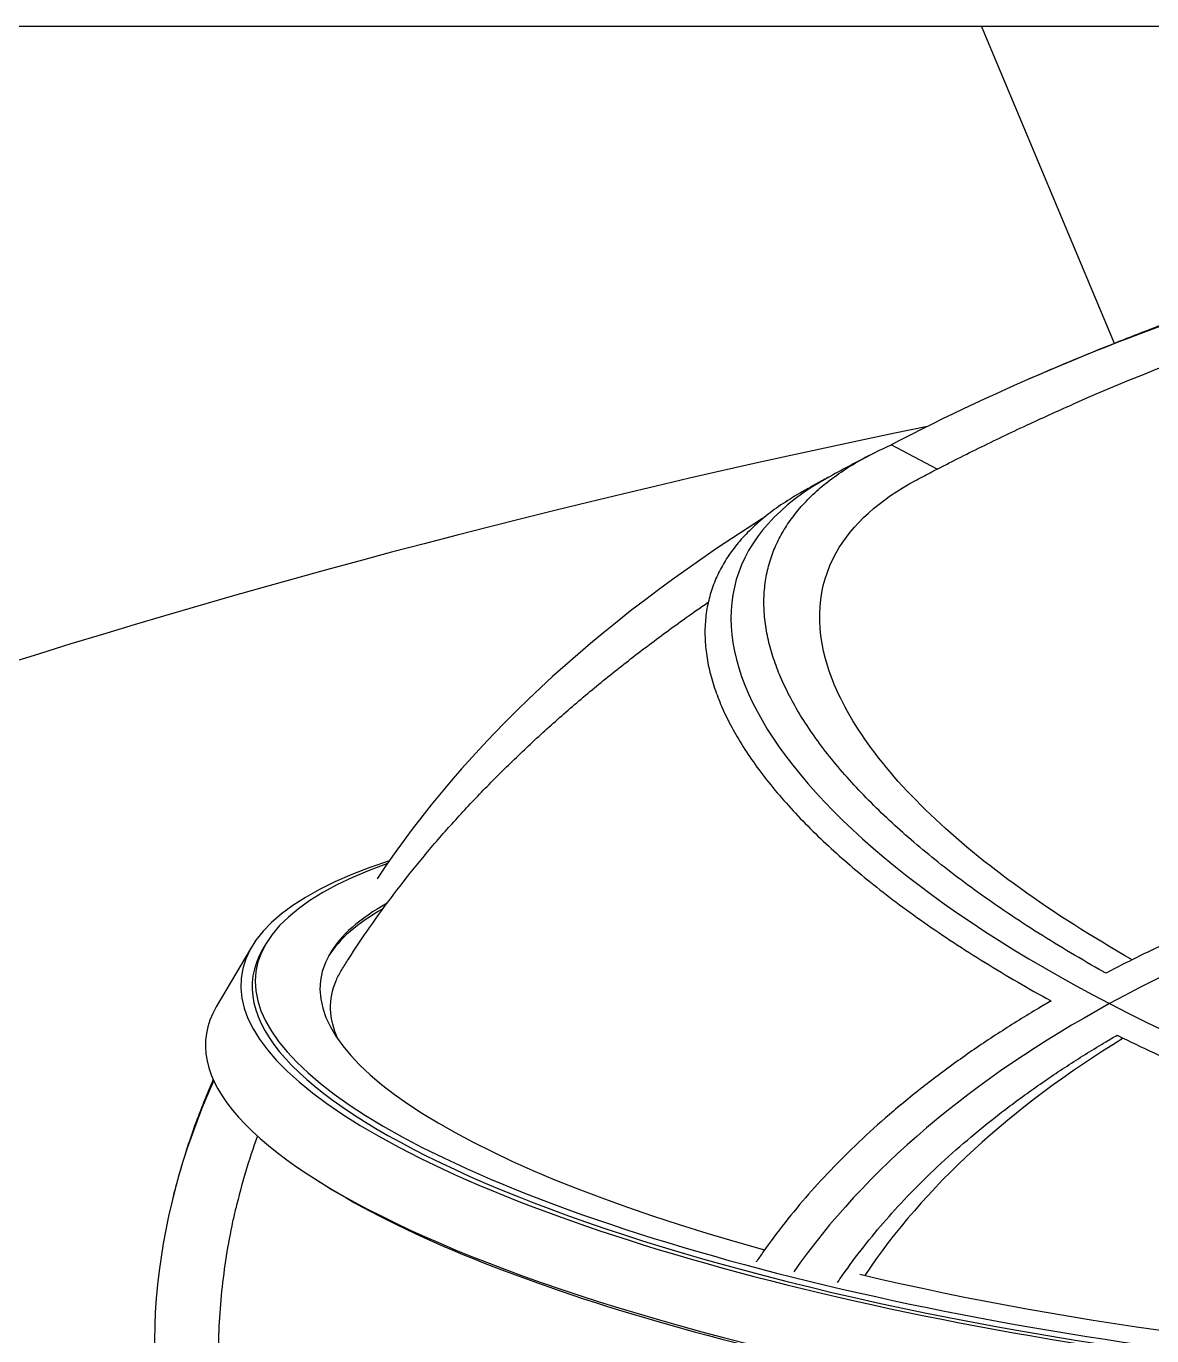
# Model space of a CAD drawing. Header units: millimetres. Extents: x 29838256 to 30236675, y -914750 to -833241.
# Drawn here: x 29969339 to 29969810, y -836678 to -836130 of the extents above; entities that cross this region are included whole.
import ezdxf

# ---------------------------------------------------------------- set-up
doc = ezdxf.new("R2010")
doc.units = ezdxf.units.MM
doc.header["$LTSCALE"] = 600
doc.header["$MEASUREMENT"] = 0
doc.layers.add('e-plan', color=9, linetype='CONTINUOUS')
doc.layers.add('e-text-box', color=7, linetype='CONTINUOUS')

msp = doc.modelspace()

# ---------------------------------------------------------------- linework, layer by layer
at = {"layer": 'e-plan', "extrusion": (0, -0.866025, 0.5)}
for p, q in [((29969794.55, -836263.15, 39358.35), (29969738.9, -836130.41, 39588.25)), ((29969720.21, -836315.8, 39267.16), (29969701.07, -836305.63, 39284.76)), ((29969433.13, -836515.83, 38920.69), (29969418.39, -836540.83, 38877.4)), ((29969439.15, -836514.45, 38923.07), (29969437.93, -836516.54, 38919.47))]:
    msp.add_line(p, q, dxfattribs=at)
msp.add_arc((29970665.65, -386430.02, 743904.3), 2501.42, 112.30744, 135.00119, dxfattribs=at)
at = {"layer": 'e-plan', "extrusion": (-8.32667e-17, -0.866025, 0.5)}
msp.add_ellipse((29970606.76, -836790.9, 38444.26), major_axis=(-793.46, 534.79, 926.29), ratio=0.813572, start_param=6.062889, end_param=6.421292, dxfattribs=at)
at = {"layer": 'e-plan', "extrusion": (5.55112e-17, -0.866025, 0.5)}
for centre, major_axis, ratio, start_param, end_param in [((29970598.22, -836781.96, 38459.74), (765.39, -515.88, -893.52), 0.813572, 2.971748, 3.210819), ((29969861.27, -836576.67, 38815.32), (422.12, -62.21, -107.76), 0.495687, 2.771155, 6.285481), ((29969860.04, -836578.75, 38811.71), (422.12, -62.21, -107.76), 0.495687, 3.143888, 6.283185), ((29969860.04, -836578.75, 38811.71), (422.12, -62.21, -107.76), 0.495687, 3.141593, 3.143888), ((29969844.08, -836605.83, 38764.81), (422.12, -62.21, -107.76), 0.495687, 3.740847, 5.683931)]:
    msp.add_ellipse(centre, major_axis=major_axis, ratio=ratio, start_param=start_param, end_param=end_param, dxfattribs=at)
at = {"layer": 'e-plan', "extrusion": (8.32667e-17, -0.866025, 0.5)}
for centre, major_axis, ratio, start_param, end_param in [((29969994.24, -836464.62, 39009.38), (319.1, -145.65, -252.28), 0.574277, 3.141593, 4.600836), ((29970414.33, -836862.28, 38320.63), (536.31, -361.47, -626.09), 0.813572, 2.906276, 3.298975), ((29969994.24, -836464.62, 39009.38), (319.1, -145.65, -252.28), 0.574277, 4.600836, 6.171632)]:
    msp.add_ellipse(centre, major_axis=major_axis, ratio=ratio, start_param=start_param, end_param=end_param, dxfattribs=at)
at = {"layer": 'e-plan', "extrusion": (-5.55112e-17, -0.866025, 0.5)}
for start_param, end_param in [(3.141593, 4.600836), (4.600836, 6.171632)]:
    msp.add_ellipse((29969994.24, -836464.62, 39009.38), major_axis=(319.1, -145.65, -252.28), ratio=0.574277, start_param=start_param, end_param=end_param, dxfattribs=at)
at = {"layer": 'e-plan', "extrusion": (-1.94289e-16, -0.866025, 0.5)}
msp.add_ellipse((29970606.76, -836790.9, 38444.26), major_axis=(-793.46, 534.79, 926.29), ratio=0.813572, start_param=0.213141, end_param=0.520036, dxfattribs=at)
at = {"layer": 'e-plan', "extrusion": (-2.77556e-17, -0.866025, 0.5)}
for start_param, end_param in [(2.906276, 3.298975), (3.298975, 3.647215), (3.298975, 3.647215)]:
    msp.add_ellipse((29970414.33, -836862.28, 38320.63), major_axis=(536.31, -361.47, -626.09), ratio=0.813572, start_param=start_param, end_param=end_param, dxfattribs=at)
at = {"layer": 'e-plan', "extrusion": (2.77556e-17, -0.866025, 0.5)}
for centre, start_param, end_param in [((29969860.04, -836578.75, 38811.71), 2.742578, 6.285481), ((29969845.31, -836603.75, 38768.41), 3.141593, 6.283185)]:
    msp.add_ellipse(centre, major_axis=(426.91, -62.92, -108.98), ratio=0.495687, start_param=start_param, end_param=end_param, dxfattribs=at)
at = {"layer": 'e-plan', "extrusion": (-6.93889e-17, -0.866025, 0.5)}
for centre, start_param, end_param in [((29969860.04, -836578.75, 38811.71), 2.912921, 3.130961), ((29969861.27, -836576.67, 38815.32), 2.909362, 3.143888), ((29969861.27, -836576.67, 38815.32), 3.143888, 4.294197), ((29969861.27, -836576.67, 38815.32), 4.408548, 5.877065)]:
    msp.add_ellipse(centre, major_axis=(395.25, -58.25, -100.9), ratio=0.495687, start_param=start_param, end_param=end_param, dxfattribs=at)
at = {"layer": 'e-plan', "extrusion": (-3.60822e-16, -0.866025, 0.5)}
msp.add_ellipse((29970413.35, -836850.34, 38341.3), major_axis=(512.48, -345.41, -598.27), ratio=0.813572, start_param=3.34428, end_param=3.658849, dxfattribs=at)
at = {"layer": 'e-plan', "extrusion": (4.16334e-17, -0.866025, 0.5)}
msp.add_ellipse((29970716.64, -836717.84, 38570.79), major_axis=(-1300.86, 142.61, 247.02), ratio=0.867965, start_param=6.276862, end_param=6.595126, dxfattribs=at)
at = {"layer": 'e-plan', "extrusion": (-1.38778e-17, -0.866025, 0.5)}
msp.add_ellipse((29970697.36, -836715.18, 38575.4), major_axis=(1254.84, -137.57, -238.28), ratio=0.867965, start_param=3.173099, end_param=3.228103, dxfattribs=at)
at = {"layer": 'e-plan'}
for points, knots in [([(29969822.37, -836252.46, 39376.87), (29969817.98, -836254.09, 39374.05), (29969813.62, -836255.73, 39371.2), (29969804.94, -836259.06, 39365.43), (29969800.63, -836260.74, 39362.52), (29969792.07, -836264.13, 39356.64), (29969787.81, -836265.85, 39353.68), (29969779.35, -836269.31, 39347.68), (29969775.15, -836271.06, 39344.65), (29969766.81, -836274.59, 39338.54), (29969762.66, -836276.37, 39335.45), (29969758.55, -836278.16, 39332.34)], [0.20111949, 0.20111949, 0.20111949, 0.20111949, 0.21409787, 0.21409787, 0.22707625, 0.22707625, 0.24005463, 0.24005463, 0.25303301, 0.25303301, 0.26601139, 0.26601139, 0.26601139, 0.26601139]), ([(29969711.72, -836320.24, 39259.47), (29969713.83, -836319.12, 39261.41), (29969715.96, -836318, 39263.34), (29969724.48, -836313.57, 39271.02), (29969730.97, -836310.29, 39276.7), (29969744.25, -836303.76, 39288.01), (29969751.04, -836300.51, 39293.64), (29969764.08, -836294.45, 39304.13), (29969770.31, -836291.63, 39309.01), (29969776.6, -836288.85, 39313.82)], [0, 0, 0, 0, 10.000091, 10.000091, 40.002565, 40.002565, 70.569577, 70.569577, 97.898213, 97.898213, 97.898213, 97.898213]), ([(29969790.99, -836526.75, 38901.77), (29969790.59, -836526.53, 38902.16), (29969790.19, -836526.31, 38902.54), (29969785.22, -836523.52, 38907.38), (29969780.65, -836520.88, 38911.94), (29969771.6, -836515.5, 38921.26), (29969767.12, -836512.76, 38926.01), (29969758.33, -836507.2, 38935.63), (29969754.01, -836504.39, 38940.51), (29969745.59, -836498.73, 38950.31), (29969741.49, -836495.88, 38955.25), (29969733.56, -836490.18, 38965.12), (29969729.73, -836487.33, 38970.06), (29969722.37, -836481.67, 38979.87), (29969718.84, -836478.85, 38984.74), (29969712.12, -836473.31, 38994.34), (29969708.92, -836470.57, 38999.08), (29969702.89, -836465.22, 39008.35), (29969699.91, -836462.48, 39013.09), (29969694.1, -836456.91, 39022.75), (29969691.26, -836454.07, 39027.65), (29969685.79, -836448.36, 39037.56), (29969683.16, -836445.47, 39042.56), (29969678.14, -836439.68, 39052.59), (29969675.76, -836436.78, 39057.62), (29969671.27, -836430.99, 39067.63), (29969669.17, -836428.11, 39072.62), (29969665.27, -836422.41, 39082.5), (29969663.47, -836419.58, 39087.4), (29969660.2, -836414.03, 39097.02), (29969658.71, -836411.3, 39101.75), (29969656.06, -836405.96, 39110.99), (29969654.9, -836403.35, 39115.51), (29969652.86, -836398.3, 39124.26), (29969651.94, -836395.74, 39128.7), (29969650.36, -836390.58, 39137.64), (29969649.69, -836387.98, 39142.14), (29969648.63, -836382.79, 39151.12), (29969648.24, -836380.2, 39155.61), (29969647.77, -836375.06, 39164.52), (29969647.68, -836372.51, 39168.93), (29969647.8, -836367.48, 39177.63), (29969648.02, -836365.01, 39181.92), (29969648.75, -836360.17, 39190.31), (29969649.26, -836357.8, 39194.41), (29969650.56, -836353.2, 39202.38), (29969651.35, -836350.96, 39206.25), (29969653.18, -836346.64, 39213.73), (29969654.21, -836344.56, 39217.33), (29969656.48, -836340.58, 39224.23), (29969657.76, -836338.58, 39227.69), (29969660.65, -836334.62, 39234.55), (29969662.25, -836332.65, 39237.96), (29969665.77, -836328.79, 39244.66), (29969667.68, -836326.88, 39247.96), (29969671.82, -836323.17, 39254.38), (29969674.04, -836321.36, 39257.52), (29969678.76, -836317.87, 39263.58), (29969681.26, -836316.18, 39266.5), (29969686.51, -836312.93, 39272.12), (29969689.25, -836311.38, 39274.81), (29969694.94, -836308.43, 39279.92), (29969697.88, -836307.03, 39282.34), (29969700.95, -836305.69, 39284.67), (29969701.01, -836305.66, 39284.71), (29969701.07, -836305.63, 39284.76)], [1937.634468, 1937.634468, 1937.634468, 1937.634468, 1939.366083, 1939.366083, 1959.359835, 1959.359835, 1979.353587, 1979.353587, 1999.347339, 1999.347339, 2019.341091, 2019.341091, 2039.334842, 2039.334842, 2059.328594, 2059.328594, 2079.322346, 2079.322346, 2099.315647, 2099.315647, 2119.308948, 2119.308948, 2139.30225, 2139.30225, 2159.295551, 2159.295551, 2179.288852, 2179.288852, 2199.282153, 2199.282153, 2219.275454, 2219.275454, 2239.268755, 2239.268755, 2259.26178, 2259.26178, 2279.254804, 2279.254804, 2299.247828, 2299.247828, 2319.240852, 2319.240852, 2339.233876, 2339.233876, 2359.2269, 2359.2269, 2379.219924, 2379.219924, 2399.212949, 2399.212949, 2419.205815, 2419.205815, 2439.198681, 2439.198681, 2459.191548, 2459.191548, 2479.184414, 2479.184414, 2499.177281, 2499.177281, 2519.170147, 2519.170147, 2539.163014, 2539.163014, 2539.554949, 2539.554949, 2539.554949, 2539.554949]), ([(29969691.75, -836310.08, 39277.06), (29969690.63, -836310.67, 39276.04), (29969689.51, -836311.26, 39275.02), (29969687.28, -836312.43, 39272.98), (29969686.17, -836313.02, 39271.96), (29969683.95, -836314.21, 39269.91), (29969682.84, -836314.8, 39268.89), (29969680.63, -836315.99, 39266.83), (29969679.53, -836316.58, 39265.8), (29969677.33, -836317.77, 39263.74), (29969676.24, -836318.37, 39262.7), (29969675.14, -836318.97, 39261.66)], [0.33921918, 0.33921918, 0.33921918, 0.33921918, 0.34307566, 0.34307566, 0.34693215, 0.34693215, 0.35078864, 0.35078864, 0.35464512, 0.35464512, 0.35850161, 0.35850161, 0.35850161, 0.35850161]), ([(29969675.14, -836318.97, 39261.66), (29969674.29, -836319.44, 39260.85), (29969673.44, -836319.91, 39260.04), (29969671.74, -836320.84, 39258.42), (29969670.89, -836321.31, 39257.6), (29969669.2, -836322.25, 39255.97), (29969668.35, -836322.72, 39255.16), (29969666.67, -836323.67, 39253.52), (29969665.82, -836324.14, 39252.71), (29969664.14, -836325.09, 39251.06), (29969663.31, -836325.56, 39250.24), (29969662.47, -836326.04, 39249.42)], [0.35850161, 0.35850161, 0.35850161, 0.35850161, 0.36151199, 0.36151199, 0.36452236, 0.36452236, 0.36753274, 0.36753274, 0.37054311, 0.37054311, 0.37355349, 0.37355349, 0.37355349, 0.37355349]), ([(29969801.94, -836521.1, 38911.56), (29969767.92, -836501.82, 38944.96), (29969739.23, -836481.19, 38980.69), (29969695.29, -836439.14, 39053.53), (29969680.69, -836418.11, 39089.94), (29969668.95, -836380.96, 39154.3), (29969670.14, -836364.82, 39182.25), (29969684.65, -836338.83, 39227.26), (29969696.03, -836328.55, 39245.07), (29969711.72, -836320.24, 39259.47)], [2.583471, 2.583471, 2.583471, 2.583471, 158.176485, 158.176485, 316.376998, 316.376998, 457.078153, 457.078153, 576.474855, 576.474855, 576.474855, 576.474855]), ([(29969662.47, -836326.04, 39249.42), (29969661.17, -836326.78, 39248.14), (29969659.89, -836327.54, 39246.83), (29969656.02, -836329.93, 39242.69), (29969653.53, -836331.61, 39239.77), (29969648.84, -836335.1, 39233.73), (29969646.63, -836336.9, 39230.61), (29969642.52, -836340.6, 39224.21), (29969640.62, -836342.49, 39220.93), (29969637.13, -836346.34, 39214.25), (29969635.55, -836348.3, 39210.86), (29969632.7, -836352.24, 39204.03), (29969631.43, -836354.23, 39200.59), (29969629.21, -836358.19, 39193.73), (29969628.19, -836360.26, 39190.15), (29969626.42, -836364.55, 39182.71), (29969625.65, -836366.77, 39178.86), (29969624.4, -836371.35, 39170.94), (29969623.91, -836373.7, 39166.86), (29969623.24, -836378.52, 39158.53), (29969623.05, -836380.97, 39154.27), (29969622.99, -836385.96, 39145.63), (29969623.11, -836388.5, 39141.24), (29969623.65, -836393.6, 39132.4), (29969624.08, -836396.18, 39127.94), (29969625.2, -836401.33, 39119.01), (29969625.91, -836403.91, 39114.55), (29969627.56, -836409.03, 39105.67), (29969628.52, -836411.57, 39101.27), (29969630.63, -836416.59, 39092.58), (29969631.83, -836419.17, 39088.11), (29969634.56, -836424.47, 39078.93), (29969636.08, -836427.18, 39074.24), (29969639.45, -836432.69, 39064.69), (29969641.29, -836435.49, 39059.84), (29969645.28, -836441.15, 39050.04), (29969647.43, -836444.01, 39045.09), (29969652, -836449.74, 39035.16), (29969654.44, -836452.62, 39030.18), (29969659.55, -836458.36, 39020.24), (29969662.23, -836461.22, 39015.28), (29969667.8, -836466.89, 39005.46), (29969670.68, -836469.69, 39000.6), (29969676.59, -836475.22, 38991.04), (29969679.62, -836477.93, 38986.33), (29969685.74, -836483.23, 38977.15), (29969688.99, -836485.94, 38972.46), (29969695.81, -836491.44, 38962.94), (29969699.39, -836494.22, 38958.12), (29969706.86, -836499.83, 38948.41), (29969710.75, -836502.65, 38943.52), (29969718.79, -836508.29, 38933.75), (29969722.94, -836511.11, 38928.86), (29969731.47, -836516.72, 38919.15), (29969735.85, -836519.5, 38914.33), (29969744.75, -836525, 38904.8), (29969749.28, -836527.72, 38900.1), (29969758.44, -836533.04, 38890.89), (29969763.07, -836535.65, 38886.37), (29969767.79, -836538.24, 38881.88), (29969767.89, -836538.29, 38881.79), (29969767.98, -836538.34, 38881.7)], [50.417946, 50.417946, 50.417946, 50.417946, 59.976168, 59.976168, 79.968224, 79.968224, 99.96028, 99.96028, 119.952336, 119.952336, 139.944393, 139.944393, 159.936449, 159.936449, 179.929657, 179.929657, 199.922865, 199.922865, 219.916072, 219.916072, 239.90928, 239.90928, 259.902488, 259.902488, 279.895696, 279.895696, 299.888904, 299.888904, 319.882112, 319.882112, 339.877344, 339.877344, 359.872577, 359.872577, 379.867809, 379.867809, 399.863041, 399.863041, 419.858274, 419.858274, 439.853506, 439.853506, 459.848738, 459.848738, 479.843971, 479.843971, 499.842497, 499.842497, 519.841023, 519.841023, 539.839549, 539.839549, 559.838075, 559.838075, 579.836601, 579.836601, 599.835127, 599.835127, 619.833653, 619.833653, 620.231169, 620.231169, 620.231169, 620.231169]), ([(29969470.91, -836525.34, 38904.22), (29969471.84, -836523.84, 38906.81), (29969472.78, -836522.35, 38909.4), (29969476.6, -836516.39, 38919.72), (29969479.58, -836511.94, 38927.43), (29969485.89, -836502.89, 38943.11), (29969489.24, -836498.28, 38951.09), (29969496.18, -836489.13, 38966.93), (29969499.77, -836484.59, 38974.8), (29969507.18, -836475.57, 38990.42), (29969510.99, -836471.1, 38998.17), (29969518.86, -836462.21, 39013.56), (29969522.91, -836457.81, 39021.19), (29969531.23, -836449.06, 39036.34), (29969535.51, -836444.73, 39043.85), (29969544.28, -836436.13, 39058.74), (29969548.78, -836431.87, 39066.12), (29969557.99, -836423.42, 39080.75), (29969562.71, -836419.23, 39088), (29969572.36, -836410.94, 39102.36), (29969577.29, -836406.84, 39109.47), (29969587.37, -836398.7, 39123.56), (29969592.52, -836394.68, 39130.53), (29969603.02, -836386.71, 39144.33), (29969608.37, -836382.77, 39151.15), (29969617.32, -836376.38, 39162.23), (29969620.85, -836373.9, 39166.51), (29969624.43, -836371.45, 39170.77)], [0, 0, 0, 0, 10.000082, 10.000082, 40.002304, 40.002304, 71.395076, 71.395076, 102.725226, 102.725226, 133.991686, 133.991686, 165.195051, 165.195051, 196.336254, 196.336254, 227.416566, 227.416566, 258.437585, 258.437585, 289.401231, 289.401231, 320.309731, 320.309731, 351.165606, 351.165606, 370.8756, 370.8756, 370.8756, 370.8756]), ([(29970006.22, -836453.82, 39028.09), (29970003.67, -836454.33, 39027.22), (29970001.12, -836454.84, 39026.32), (29969990.81, -836456.97, 39022.63), (29969983, -836458.68, 39019.68), (29969967.39, -836462.29, 39013.42), (29969959.58, -836464.2, 39010.12), (29969944.08, -836468.2, 39003.19), (29969936.38, -836470.29, 38999.56), (29969921.19, -836474.64, 38992.03), (29969913.7, -836476.9, 38988.12), (29969899.01, -836481.54, 38980.08), (29969891.8, -836483.93, 38975.94), (29969877.77, -836488.81, 38967.5), (29969870.93, -836491.29, 38963.19), (29969857.7, -836496.32, 38954.49), (29969851.3, -836498.85, 38950.09), (29969839.02, -836503.93, 38941.3), (29969832.83, -836506.59, 38936.69), (29969820.46, -836512.14, 38927.08), (29969814.29, -836515.03, 38922.08), (29969802.38, -836520.84, 38912.01), (29969796.64, -836523.76, 38906.96), (29969790.99, -836526.75, 38901.77)], [2681.442049, 2681.442049, 2681.442049, 2681.442049, 2691.128265, 2691.128265, 2720.516374, 2720.516374, 2749.904482, 2749.904482, 2779.292591, 2779.292591, 2808.6807, 2808.6807, 2838.068808, 2838.068808, 2867.456917, 2867.456917, 2896.845025, 2896.845025, 2926.186519, 2926.186519, 2955.528013, 2955.528013, 2983.262937, 2983.262937, 2983.262937, 2983.262937]), ([(29969469.34, -836554.36, 38853.96), (29969465.53, -836545.82, 38868.74), (29969465.25, -836537.59, 38883), (29969469.21, -836528.31, 38899.08), (29969469.99, -836526.81, 38901.67), (29969470.91, -836525.34, 38904.22)], [362.080996, 362.080996, 362.080996, 362.080996, 457.078153, 457.078153, 475.631693, 475.631693, 475.631693, 475.631693]), ([(29969767.98, -836538.34, 38881.7), (29969766.19, -836539.37, 38879.92), (29969764.41, -836540.41, 38878.11), (29969757.24, -836544.68, 38870.72), (29969751.87, -836548, 38864.97), (29969741.29, -836554.85, 38853.11), (29969736.08, -836558.37, 38847.01), (29969725.87, -836565.58, 38834.53), (29969720.89, -836569.26, 38828.14), (29969711.21, -836576.75, 38815.17), (29969706.52, -836580.56, 38808.58), (29969697.47, -836588.25, 38795.26), (29969693.12, -836592.13, 38788.54), (29969684.81, -836599.9, 38775.07), (29969680.84, -836603.8, 38768.32), (29969673.32, -836611.57, 38754.87), (29969669.76, -836615.43, 38748.18), (29969663.08, -836623.05, 38734.98), (29969659.79, -836626.99, 38728.16), (29969653.39, -836635.09, 38714.12), (29969650.27, -836639.26, 38706.9), (29969646.34, -836644.86, 38697.2), (29969645.4, -836646.22, 38694.85), (29969644.48, -836647.58, 38692.49)], [2681.442049, 2681.442049, 2681.442049, 2681.442049, 2691.128265, 2691.128265, 2720.516374, 2720.516374, 2749.904482, 2749.904482, 2779.292591, 2779.292591, 2808.6807, 2808.6807, 2838.068808, 2838.068808, 2867.456917, 2867.456917, 2896.845025, 2896.845025, 2926.186519, 2926.186519, 2955.528013, 2955.528013, 2964.807616, 2964.807616, 2964.807616, 2964.807616]), ([(29969678.53, -836656.19, 38677.58), (29969679.22, -836655.17, 38679.34), (29969679.92, -836654.16, 38681.09), (29969683.48, -836649.08, 38689.9), (29969686.46, -836645.09, 38696.81), (29969692.57, -836637.32, 38710.26), (29969695.71, -836633.55, 38716.79), (29969702.1, -836626.25, 38729.43), (29969705.5, -836622.56, 38735.84), (29969712.69, -836615.12, 38748.71), (29969716.48, -836611.39, 38755.18), (29969724.43, -836603.94, 38768.09), (29969728.59, -836600.22, 38774.52), (29969737.24, -836592.86, 38787.27), (29969741.73, -836589.21, 38793.59), (29969750.99, -836582.04, 38806.01), (29969755.77, -836578.51, 38812.13), (29969765.53, -836571.61, 38824.09), (29969770.52, -836568.23, 38829.93), (29969780.65, -836561.68, 38841.28), (29969785.79, -836558.49, 38846.79), (29969792.5, -836554.5, 38853.71), (29969794.06, -836553.59, 38855.29), (29969795.62, -836552.69, 38856.85)], [2255.194028, 2255.194028, 2255.194028, 2255.194028, 2262.137674, 2262.137674, 2290.233966, 2290.233966, 2318.330258, 2318.330258, 2346.473322, 2346.473322, 2374.616386, 2374.616386, 2402.75945, 2402.75945, 2430.902515, 2430.902515, 2459.045579, 2459.045579, 2487.188643, 2487.188643, 2515.331707, 2515.331707, 2523.784719, 2523.784719, 2523.784719, 2523.784719]), ([(29969795.62, -836552.69, 38856.85), (29969795.71, -836552.73, 38856.77), (29969795.81, -836552.78, 38856.69), (29969800.85, -836555.26, 38852.4), (29969805.94, -836557.7, 38848.18), (29969816.38, -836562.54, 38839.78), (29969821.72, -836564.96, 38835.6), (29969832.6, -836569.73, 38827.34), (29969838.13, -836572.08, 38823.26), (29969849.3, -836576.71, 38815.25), (29969854.95, -836578.98, 38811.32), (29969866.3, -836583.4, 38803.66), (29969871.99, -836585.55, 38799.94), (29969883.35, -836589.71, 38792.72), (29969889.01, -836591.73, 38789.24), (29969900.22, -836595.59, 38782.54), (29969905.77, -836597.45, 38779.32), (29969916.67, -836600.98, 38773.2), (29969922.27, -836602.75, 38770.15), (29969933.7, -836606.22, 38764.13), (29969939.53, -836607.94, 38761.15), (29969951.34, -836611.29, 38755.35), (29969957.33, -836612.93, 38752.51), (29969969.37, -836616.1, 38747.02), (29969975.44, -836617.63, 38744.37), (29969987.56, -836620.57, 38739.28), (29969993.63, -836621.97, 38736.84), (29970005.68, -836624.64, 38732.22), (29970011.67, -836625.91, 38730.03), (29970023.5, -836628.28, 38725.92), (29970029.34, -836629.39, 38724), (29970040.79, -836631.46, 38720.42), (29970046.4, -836632.41, 38718.77), (29970057.32, -836634.16, 38715.74), (29970062.88, -836635, 38714.29), (29970074.12, -836636.57, 38711.57), (29970079.79, -836637.3, 38710.3), (29970091.19, -836638.65, 38707.97), (29970096.9, -836639.26, 38706.91), (29970108.29, -836640.34, 38705.03), (29970113.96, -836640.82, 38704.2), (29970125.19, -836641.62, 38702.81), (29970130.74, -836641.95, 38702.24), (29970141.67, -836642.46, 38701.35), (29970147.04, -836642.65, 38701.04), (29970157.54, -836642.87, 38700.65), (29970162.66, -836642.91, 38700.59), (29970172.61, -836642.85, 38700.68), (29970177.42, -836642.76, 38700.84), (29970186.7, -836642.46, 38701.37), (29970191.38, -836642.24, 38701.74), (29970200.71, -836641.67, 38702.74), (29970205.37, -836641.31, 38703.36), (29970214.61, -836640.44, 38704.86), (29970219.18, -836639.93, 38705.74), (29970228.17, -836638.77, 38707.75), (29970232.59, -836638.12, 38708.88), (29970241.21, -836636.67, 38711.4), (29970245.41, -836635.87, 38712.78), (29970253.54, -836634.15, 38715.76), (29970257.48, -836633.22, 38717.37), (29970265.04, -836631.26, 38720.77), (29970268.67, -836630.22, 38722.57), (29970272.2, -836629.11, 38724.48), (29970272.26, -836629.09, 38724.51), (29970272.33, -836629.07, 38724.55)], [659.433236, 659.433236, 659.433236, 659.433236, 659.833006, 659.833006, 679.833833, 679.833833, 699.834661, 699.834661, 719.835488, 719.835488, 739.836316, 739.836316, 759.837143, 759.837143, 779.83797, 779.83797, 799.838798, 799.838798, 819.840569, 819.840569, 839.842341, 839.842341, 859.844113, 859.844113, 879.845884, 879.845884, 899.847656, 899.847656, 919.849428, 919.849428, 939.851199, 939.851199, 959.852971, 959.852971, 979.850467, 979.850467, 999.847963, 999.847963, 1019.845459, 1019.845459, 1039.842956, 1039.842956, 1059.840452, 1059.840452, 1079.837948, 1079.837948, 1099.835444, 1099.835444, 1119.832941, 1119.832941, 1139.821779, 1139.821779, 1159.810617, 1159.810617, 1179.799456, 1179.799456, 1199.788294, 1199.788294, 1219.777133, 1219.777133, 1239.765971, 1239.765971, 1259.75481, 1259.75481, 1260.142728, 1260.142728, 1260.142728, 1260.142728]), ([(29969417.12, -836571.1, 38824.96), (29969415.76, -836574.22, 38819.56), (29969414.46, -836577.35, 38814.14), (29969411.85, -836583.87, 38802.84), (29969410.56, -836587.27, 38796.96), (29969408.1, -836594.07, 38785.18), (29969406.94, -836597.48, 38779.27), (29969404.74, -836604.3, 38767.45), (29969403.7, -836607.72, 38761.53), (29969401.76, -836614.57, 38749.67), (29969400.85, -836617.99, 38743.74), (29969400, -836621.43, 38737.79)], [2.59889922, 2.59889922, 2.59889922, 2.59889922, 2.61387844, 2.61387844, 2.63009621, 2.63009621, 2.64631397, 2.64631397, 2.66253174, 2.66253174, 2.6787495, 2.6787495, 2.6787495, 2.6787495]), ([(29969430.97, -836766.75, 38486.08), (29969430.51, -836765.19, 38488.79), (29969430.07, -836763.63, 38491.5), (29969428.33, -836757.37, 38502.33), (29969427.16, -836752.67, 38510.47), (29969425.01, -836743.07, 38527.1), (29969424.04, -836738.17, 38535.59), (29969422.38, -836728.36, 38552.57), (29969421.69, -836723.46, 38561.06), (29969420.56, -836713.65, 38578.05), (29969420.13, -836708.75, 38586.55), (29969419.54, -836698.94, 38603.54), (29969419.37, -836694.04, 38612.03), (29969419.31, -836684.24, 38629), (29969419.42, -836679.34, 38637.48), (29969419.89, -836669.56, 38654.42), (29969420.26, -836664.67, 38662.89), (29969421.27, -836654.91, 38679.8), (29969421.9, -836650.03, 38688.25), (29969423.44, -836640.29, 38705.11), (29969424.34, -836635.43, 38713.54), (29969425.76, -836628.78, 38725.06), (29969426.16, -836626.98, 38728.18), (29969426.58, -836625.18, 38731.29)], [0, 0, 0, 0, 10.000084, 10.000084, 40.002356, 40.002356, 71.225084, 71.225084, 102.418503, 102.418503, 133.584077, 133.584077, 164.723888, 164.723888, 195.840143, 195.840143, 226.935163, 226.935163, 258.011372, 258.011372, 289.071282, 289.071282, 300.589049, 300.589049, 300.589049, 300.589049])]:
    msp.add_open_spline(points, degree=3, knots=knots, dxfattribs=at)
at = {"layer": 'e-text-box', "elevation": 0}
msp.add_lwpolyline([(29951323.27, -836130.41), (29979851.81, -836130.41), (29979851.81, -875275.1), (29951323.27, -875275.1)], close=True, dxfattribs=at)

doc.saveas('drawing.dxf')
